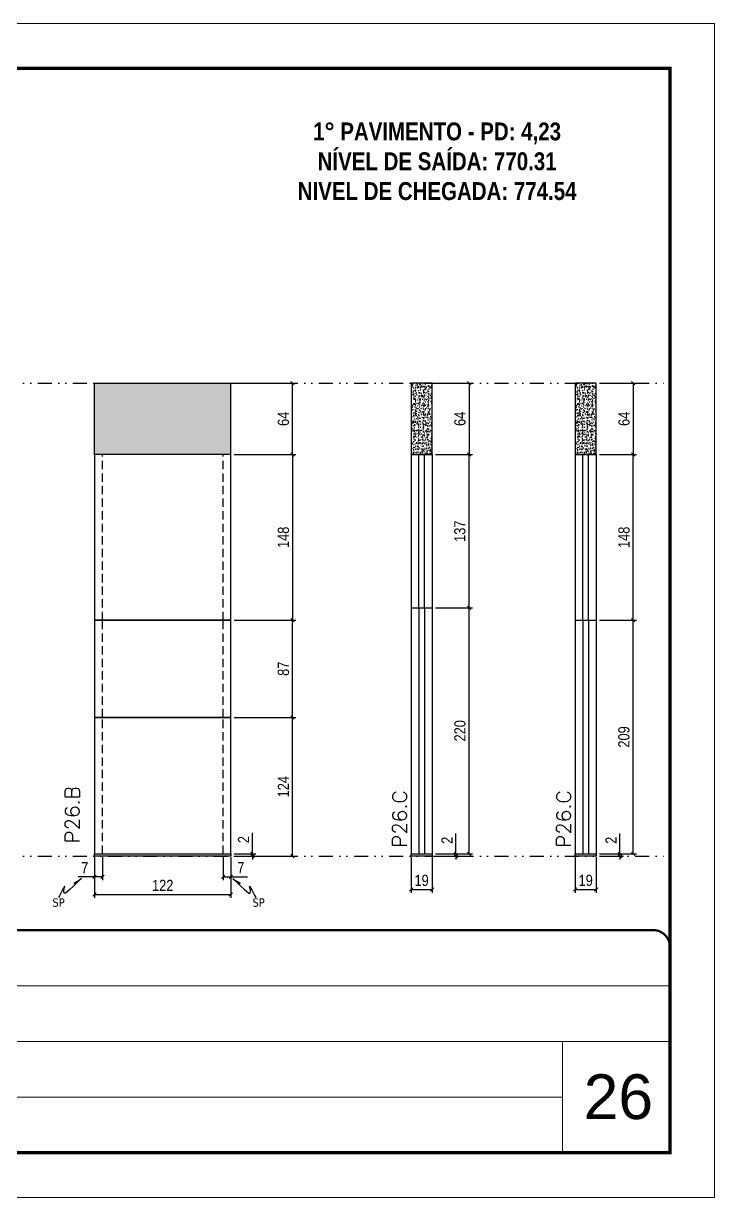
# Model space of a CAD drawing. Header units: millimetres. Extents: x 787 to 8287, y -592 to 17063.
# Drawn here: x 3891 to 4509, y 4003 to 5053 of the extents above; entities that cross this region are included whole.
import ezdxf

# ---------------------------------------------------------------- set-up
doc = ezdxf.new("R2010")
doc.units = ezdxf.units.MM
for name, pattern in [('CONTINUO', [0]), ('DASHED', [0.75, 0.5, -0.25]), ('DIVIDE2', [0.625, 0.25, -0.125, 0, -0.125, 0, -0.125]), ('HIDDEN', [0.375, 0.25, -0.125])]:
    doc.linetypes.add(name, pattern=pattern)
for name, color, linetype, lineweight in [('CARIMBO', 255, 'Continuous', 9), ('Folhas', 255, 'Continuous', 9), ('SARRAFO DE PRESSAO', 251, 'DASHED', 9), ('Texto Seção', 7, 'Continuous', 15)]:
    doc.layers.add(name, color=color, linetype=linetype, lineweight=lineweight)
for name, color, linetype in [('COTA', 241, 'Continuous'), ('NOMENCLATURA', 7, 'Continuous'), ('Nível', 160, 'Continuous'), ('Painéis', 200, 'Continuous'), ('SARR_2.2x7', 40, 'Continuous'), ('Sarrafo de Pressão', 42, 'HIDDEN'), ('texto', 7, 'Continuous')]:
    doc.layers.add(name, color=color, linetype=linetype)
doc.styles.add('ARIAL', font='arial.ttf')
doc.styles.add('COTA TECNICA', font='techl___.ttf', dxfattribs={"height": 10})
doc.styles.add('COTA TECNICA-50', font='techl___.ttf', dxfattribs={"height": 10})
doc.styles.add('REGUA-120', font='ROMANS.shx', dxfattribs={"height": 15})
doc.styles.add('ROMANC', font='techb___.ttf', dxfattribs={"height": 2.5})
doc.styles.get("Standard").update_dxf_attribs({"font": 'arial.ttf'})
doc.dimstyles.new('COTA PAINEL-50', dxfattribs={"dimtxt": 10, "dimasz": 3, "dimexe": 3, "dimexo": 3, "dimgap": 3, "dimtad": 1, "dimdec": 1, "dimzin": 12, "dimdsep": 46, "dimtxsty": 'COTA TECNICA-50', "dimblk1": 'OBLIQUE', "dimblk2": 'OBLIQUE', "dimsah": 1, "dimcen": 0.9, "dimclrd": 4, "dimclre": 4, "dimclrt": 240, "dimadec": 1, "dimazin": 3, "dimtfac": 1, "dimtdec": 1, "dimtmove": 0, "dimatfit": 3, "dimfxl": 0, "dimtolj": 1, "dimtzin": 12, "dimarcsym": 0})
doc.dimstyles.new('PAINEL', dxfattribs={"dimtxt": 10, "dimasz": 3, "dimexe": 3, "dimexo": 3, "dimgap": 3, "dimtad": 1, "dimdec": 1, "dimzin": 12, "dimdsep": 46, "dimtxsty": 'COTA TECNICA', "dimblk1": 'OBLIQUE', "dimblk2": 'OBLIQUE', "dimsah": 1, "dimcen": 0.9, "dimclrd": 4, "dimclre": 4, "dimclrt": 240, "dimadec": 1, "dimazin": 3, "dimtfac": 1, "dimtdec": 1, "dimtmove": 0, "dimatfit": 3, "dimfxl": 0, "dimtolj": 1, "dimtzin": 12, "dimarcsym": 0})
doc.dimstyles.get("Standard").update_dxf_attribs({"dimtxt": 0.18, "dimasz": 0.18, "dimexe": 0.18, "dimexo": 0.0625, "dimgap": 0.09, "dimtad": 0, "dimtih": 1, "dimtoh": 1, "dimdec": 4, "dimzin": 0, "dimdsep": 46, "dimtxsty": 'Standard', "dimcen": 0.09, "dimadec": 0, "dimazin": 0, "dimtfac": 1, "dimtdec": 4, "dimtofl": 0, "dimtmove": 0, "dimatfit": 3, "dimfxl": 0, "dimtolj": 1, "dimtzin": 0, "dimarcsym": 0})

# ---------------------------------------------------------------- blocks, each defined once
blk = doc.blocks.new('9999999999')
at = {"color": 30, "linetype": 'CONTINUO'}
for p, q in [((98564.6, 34379.6), (99584, 34379.6)), ((98564.6, 34329.8), (99488, 34329.8)), ((99584, 34329.8), (99488, 34329.8)), ((99488, 34329.8), (99488, 34230.2)), ((98564.6, 34280), (99488, 34280))]:
    blk.add_line(p, q, dxfattribs=at)
at = {"color": 30, "linetype": 'CONTINUO', "const_width": 2}
blk.add_lwpolyline([(99584, 34230.2), (99584, 34414.4, 0.414214), (99569, 34429.4), (98229, 34429.4, 0.414214), (98214, 34414.4), (98214, 34245.2, 0.414214), (98229, 34230.2), (99584, 34230.2)], format="xyb", dxfattribs=at)
at = {"layer": 'Folhas'}
blk.add_lwpolyline([(98139, 34190.2), (99624, 34190.2), (99624, 35240.2), (98139, 35240.2)], close=True, dxfattribs=at)
at = {"layer": 'Folhas', "color": 30, "const_width": 3}
blk.add_lwpolyline([(98214, 34230.2), (99584, 34230.2), (99584, 35200.2), (98214, 35200.2)], close=True, dxfattribs=at)
blk = doc.blocks.new('_Oblique')
at = {"color": 0, "linetype": 'ByBlock', "lineweight": -2}
blk.add_line((-0.5, -0.5), (0.5, 0.5), dxfattribs=at)
blk = doc.blocks.new('*D683')
at = {"layer": 'COTA', "color": 4, "lineweight": -2}
for p, q in [((3954.2, 4307.1), (3954.2, 4270.7)), ((4076.2, 4307.1), (4076.2, 4270.7)), ((3954.2, 4273.7), (4076.2, 4273.7))]:
    blk.add_line(p, q, dxfattribs=at)
at = {"layer": 'Defpoints', "color": 0}
for p in [(3954.2, 4310.1), (4076.2, 4310.1), (4076.2, 4273.7)]:
    blk.add_point(p, dxfattribs=at)
at = {"layer": 'COTA', "color": 4, "lineweight": -2, "xscale": 3, "yscale": 3, "zscale": 3, "rotation": 180}
blk.add_blockref('_Oblique', (3954.2, 4273.7), dxfattribs=at)
at = {"layer": 'COTA', "color": 4, "lineweight": -2, "xscale": 3, "yscale": 3, "zscale": 3}
blk.add_blockref('_Oblique', (4076.2, 4273.7), dxfattribs=at)
at = {"layer": 'COTA', "color": 240, "insert": (4015.2, 4281.8), "char_height": 10, "attachment_point": 5, "style": 'COTA TECNICA'}
blk.add_mtext('\\A1;122', dxfattribs=at)
blk = doc.blocks.new('*D684')
at = {"layer": 'COTA', "color": 4, "lineweight": -2}
for p, q in [((3954.2, 4305.1), (3954.2, 4286.6)), ((3961.2, 4307.1), (3961.2, 4286.6)), ((3954.2, 4289.6), (3939.5, 4289.6)), ((3961.2, 4289.6), (3954.2, 4289.6))]:
    blk.add_line(p, q, dxfattribs=at)
at = {"layer": 'Defpoints', "color": 0}
for p in [(3954.2, 4308.1), (3961.2, 4310.1), (3954.2, 4289.6)]:
    blk.add_point(p, dxfattribs=at)
at = {"layer": 'COTA', "color": 4, "lineweight": -2, "xscale": 3, "yscale": 3, "zscale": 3, "rotation": 180}
blk.add_blockref('_Oblique', (3954.2, 4289.6), dxfattribs=at)
at = {"layer": 'COTA', "color": 4, "lineweight": -2, "xscale": 3, "yscale": 3, "zscale": 3}
blk.add_blockref('_Oblique', (3961.2, 4289.6), dxfattribs=at)
at = {"layer": 'COTA', "color": 240, "insert": (3945.4, 4297.7), "char_height": 10, "attachment_point": 5, "style": 'COTA TECNICA-50'}
blk.add_mtext('\\A1;7', dxfattribs=at)
blk = doc.blocks.new('*D685')
at = {"layer": 'COTA', "color": 4, "lineweight": -2}
for p, q in [((4069.2, 4307.1), (4069.2, 4286.6)), ((4076.2, 4305.1), (4076.2, 4286.6)), ((4069.2, 4289.6), (4076.2, 4289.6)), ((4076.2, 4289.6), (4091, 4289.6))]:
    blk.add_line(p, q, dxfattribs=at)
at = {"layer": 'Defpoints', "color": 0}
for p in [(4069.2, 4310.1), (4076.2, 4308.1), (4076.2, 4289.6)]:
    blk.add_point(p, dxfattribs=at)
at = {"layer": 'COTA', "color": 4, "lineweight": -2, "xscale": 3, "yscale": 3, "zscale": 3, "rotation": 180}
blk.add_blockref('_Oblique', (4069.2, 4289.6), dxfattribs=at)
at = {"layer": 'COTA', "color": 4, "lineweight": -2, "xscale": 3, "yscale": 3, "zscale": 3}
blk.add_blockref('_Oblique', (4076.2, 4289.6), dxfattribs=at)
at = {"layer": 'COTA', "color": 240, "insert": (4085.1, 4297.7), "char_height": 10, "attachment_point": 5, "style": 'COTA TECNICA-50'}
blk.add_mtext('\\A1;7', dxfattribs=at)
blk = doc.blocks.new('*D686')
at = {"layer": 'COTA', "color": 4, "linetype": 'ByBlock', "lineweight": -2}
for p, q in [((4079.2, 4432.1), (4134.3, 4432.1)), ((4131.3, 4308.1), (4131.3, 4432.1)), ((4079.2, 4308.1), (4134.3, 4308.1))]:
    blk.add_line(p, q, dxfattribs=at)
at = {"layer": 'Defpoints', "color": 0, "linetype": 'ByBlock'}
for p in [(4076.2, 4432.1), (4131.3, 4432.1), (4076.2, 4308.1)]:
    blk.add_point(p, dxfattribs=at)
at = {"layer": 'COTA', "color": 4, "linetype": 'ByBlock', "lineweight": -2, "xscale": 3, "yscale": 3, "zscale": 3}
for p, rotation in [((4131.3, 4432.1), 90), ((4131.3, 4308.1), 270)]:
    blk.add_blockref('_Oblique', p, dxfattribs=dict(at, rotation=rotation))
at = {"layer": 'COTA', "color": 240, "linetype": 'ByBlock', "insert": (4123.2, 4370.1), "char_height": 10, "attachment_point": 5, "rotation": 90, "style": 'COTA TECNICA'}
blk.add_mtext('\\A1;124', dxfattribs=at)
blk = doc.blocks.new('*D687')
at = {"layer": 'COTA', "color": 4, "lineweight": -2}
for p, q in [((4095.5, 4310.1), (4095.5, 4328.9)), ((4079.2, 4310.1), (4098.5, 4310.1)), ((4079.2, 4308.1), (4098.5, 4308.1)), ((4095.5, 4308.1), (4095.5, 4310.1)), ((4095.5, 4308.1), (4095.5, 4305.1))]:
    blk.add_line(p, q, dxfattribs=at)
at = {"layer": 'Defpoints', "color": 0}
for p in [(4076.2, 4310.1), (4076.2, 4308.1), (4095.5, 4308.1)]:
    blk.add_point(p, dxfattribs=at)
at = {"layer": 'COTA', "color": 4, "lineweight": -2, "xscale": 3, "yscale": 3, "zscale": 3}
for p, rotation in [((4095.5, 4310.1), 270), ((4095.5, 4308.1), 90)]:
    blk.add_blockref('_Oblique', p, dxfattribs=dict(at, rotation=rotation))
at = {"layer": 'COTA', "color": 240, "insert": (4087.5, 4322.8), "char_height": 10, "attachment_point": 5, "rotation": 90, "style": 'COTA TECNICA-50'}
blk.add_mtext('\\A1;2', dxfattribs=at)
blk = doc.blocks.new('*D688')
at = {"layer": 'COTA', "color": 4, "linetype": 'ByBlock', "lineweight": -2}
for p, q in [((4079.2, 4432.1), (4134.3, 4432.1)), ((4131.3, 4308.1), (4131.3, 4432.1)), ((4079.2, 4308.1), (4134.3, 4308.1))]:
    blk.add_line(p, q, dxfattribs=at)
at = {"layer": 'Defpoints', "color": 0, "linetype": 'ByBlock'}
for p in [(4076.2, 4432.1), (4131.3, 4432.1), (4076.2, 4308.1)]:
    blk.add_point(p, dxfattribs=at)
at = {"layer": 'COTA', "color": 4, "linetype": 'ByBlock', "lineweight": -2, "xscale": 3, "yscale": 3, "zscale": 3}
for p, rotation in [((4131.3, 4432.1), 90), ((4131.3, 4308.1), 270)]:
    blk.add_blockref('_Oblique', p, dxfattribs=dict(at, rotation=rotation))
at = {"layer": 'COTA', "color": 240, "linetype": 'ByBlock', "insert": (4123.2, 4370.1), "char_height": 10, "attachment_point": 5, "rotation": 90, "style": 'COTA TECNICA'}
blk.add_mtext('\\A1;124', dxfattribs=at)
blk = doc.blocks.new('*D689')
at = {"layer": 'COTA', "color": 4, "lineweight": -2}
for p, q in [((4079.2, 4519.1), (4134.3, 4519.1)), ((4131.3, 4432.1), (4131.3, 4519.1)), ((4079.2, 4432.1), (4134.3, 4432.1))]:
    blk.add_line(p, q, dxfattribs=at)
at = {"layer": 'Defpoints', "color": 0}
for p in [(4076.2, 4519.1), (4131.3, 4519.1), (4076.2, 4432.1)]:
    blk.add_point(p, dxfattribs=at)
at = {"layer": 'COTA', "color": 4, "lineweight": -2, "xscale": 3, "yscale": 3, "zscale": 3}
for p, rotation in [((4131.3, 4519.1), 90), ((4131.3, 4432.1), 270)]:
    blk.add_blockref('_Oblique', p, dxfattribs=dict(at, rotation=rotation))
at = {"layer": 'COTA', "color": 240, "insert": (4123.2, 4475.6), "char_height": 10, "attachment_point": 5, "rotation": 90, "style": 'COTA TECNICA-50'}
blk.add_mtext('\\A1;87', dxfattribs=at)
blk = doc.blocks.new('*D690')
at = {"layer": 'COTA', "color": 4, "lineweight": -2}
for p, q in [((4237.4, 4307.1), (4237.4, 4275.2)), ((4256.4, 4307.1), (4256.4, 4275.2)), ((4237.4, 4278.2), (4256.4, 4278.2))]:
    blk.add_line(p, q, dxfattribs=at)
at = {"layer": 'Defpoints', "color": 0}
for p in [(4237.4, 4310.1), (4256.4, 4310.1), (4256.4, 4278.2)]:
    blk.add_point(p, dxfattribs=at)
at = {"layer": 'COTA', "color": 4, "lineweight": -2, "xscale": 3, "yscale": 3, "zscale": 3, "rotation": 180}
blk.add_blockref('_Oblique', (4237.4, 4278.2), dxfattribs=at)
at = {"layer": 'COTA', "color": 4, "lineweight": -2, "xscale": 3, "yscale": 3, "zscale": 3}
blk.add_blockref('_Oblique', (4256.4, 4278.2), dxfattribs=at)
at = {"layer": 'COTA', "color": 240, "insert": (4246.9, 4286.3), "char_height": 10, "attachment_point": 5, "style": 'COTA TECNICA'}
blk.add_mtext('\\A1;19', dxfattribs=at)
blk = doc.blocks.new('*D691')
at = {"layer": 'COTA', "color": 4, "lineweight": -2}
for p, q in [((4277.6, 4310.1), (4277.6, 4328.2)), ((4259.4, 4310.1), (4280.6, 4310.1)), ((4259.4, 4308.1), (4280.6, 4308.1)), ((4277.6, 4308.1), (4277.6, 4310.1)), ((4277.6, 4308.1), (4277.6, 4305.1))]:
    blk.add_line(p, q, dxfattribs=at)
at = {"layer": 'Defpoints', "color": 0}
for p in [(4256.4, 4310.1), (4256.4, 4308.1), (4277.6, 4310.1)]:
    blk.add_point(p, dxfattribs=at)
at = {"layer": 'COTA', "color": 4, "lineweight": -2, "xscale": 3, "yscale": 3, "zscale": 3}
for p, rotation in [((4277.6, 4310.1), 270), ((4277.6, 4308.1), 90)]:
    blk.add_blockref('_Oblique', p, dxfattribs=dict(at, rotation=rotation))
at = {"layer": 'COTA', "color": 240, "insert": (4269.6, 4322.2), "char_height": 10, "attachment_point": 5, "rotation": 90, "style": 'COTA TECNICA-50'}
blk.add_mtext('\\A1;2', dxfattribs=at)
blk = doc.blocks.new('*D1333')
at = {"layer": 'COTA', "color": 4, "linetype": 'ByBlock', "lineweight": -2}
for p, q in [((4259.4, 4731.1), (4292.3, 4731.1)), ((4289.3, 4731.1), (4289.3, 4667.1)), ((4259.4, 4667.1), (4292.3, 4667.1))]:
    blk.add_line(p, q, dxfattribs=at)
at = {"layer": 'Defpoints', "color": 0, "linetype": 'ByBlock'}
for p in [(4256.4, 4731.1), (4256.4, 4667.1), (4289.3, 4667.1)]:
    blk.add_point(p, dxfattribs=at)
at = {"layer": 'COTA', "color": 4, "linetype": 'ByBlock', "lineweight": -2, "xscale": 3, "yscale": 3, "zscale": 3}
for p, rotation in [((4289.3, 4731.1), 90), ((4289.3, 4667.1), 270)]:
    blk.add_blockref('_Oblique', p, dxfattribs=dict(at, rotation=rotation))
at = {"layer": 'COTA', "color": 240, "linetype": 'ByBlock', "insert": (4281.2, 4699.1), "char_height": 10, "attachment_point": 5, "rotation": 90, "style": 'COTA TECNICA'}
blk.add_mtext('\\A1;64', dxfattribs=at)
blk = doc.blocks.new('*D1324')
at = {"layer": 'COTA', "color": 4, "lineweight": -2}
for p, q in [((4259.4, 4530.1), (4292.3, 4530.1)), ((4289.3, 4310.1), (4289.3, 4530.1)), ((4259.4, 4310.1), (4292.3, 4310.1))]:
    blk.add_line(p, q, dxfattribs=at)
at = {"layer": 'Defpoints', "color": 0}
for p in [(4256.4, 4530.1), (4289.3, 4530.1), (4256.4, 4310.1)]:
    blk.add_point(p, dxfattribs=at)
at = {"layer": 'COTA', "color": 4, "lineweight": -2, "xscale": 3, "yscale": 3, "zscale": 3}
for p, rotation in [((4289.3, 4530.1), 90), ((4289.3, 4310.1), 270)]:
    blk.add_blockref('_Oblique', p, dxfattribs=dict(at, rotation=rotation))
at = {"layer": 'COTA', "color": 240, "insert": (4281.2, 4420.1), "char_height": 10, "attachment_point": 5, "rotation": 90, "style": 'COTA TECNICA-50'}
blk.add_mtext('\\A1;220', dxfattribs=at)
blk = doc.blocks.new('*D655')
at = {"layer": 'COTA', "color": 4, "lineweight": -2}
for p, q in [((4259.4, 4667.1), (4292.3, 4667.1)), ((4289.3, 4530.1), (4289.3, 4667.1)), ((4259.4, 4530.1), (4292.3, 4530.1))]:
    blk.add_line(p, q, dxfattribs=at)
at = {"layer": 'Defpoints', "color": 0}
for p in [(4256.4, 4667.1), (4289.3, 4667.1), (4256.4, 4530.1)]:
    blk.add_point(p, dxfattribs=at)
at = {"layer": 'COTA', "color": 4, "lineweight": -2, "xscale": 3, "yscale": 3, "zscale": 3}
for p, rotation in [((4289.3, 4667.1), 90), ((4289.3, 4530.1), 270)]:
    blk.add_blockref('_Oblique', p, dxfattribs=dict(at, rotation=rotation))
at = {"layer": 'COTA', "color": 240, "insert": (4281.1, 4598.6), "char_height": 10, "attachment_point": 5, "rotation": 90, "style": 'COTA TECNICA-50'}
blk.add_mtext('\\A1;137', dxfattribs=at)
blk = doc.blocks.new('*D656')
at = {"layer": 'COTA', "color": 4, "lineweight": -2}
for p, q in [((4045.2, 4731.1), (4134.3, 4731.1)), ((4131.3, 4667.1), (4131.3, 4731.1)), ((4079.2, 4667.1), (4134.3, 4667.1))]:
    blk.add_line(p, q, dxfattribs=at)
at = {"layer": 'Defpoints', "color": 0}
for p in [(4042.2, 4731.1), (4131.3, 4731.1), (4076.2, 4667.1)]:
    blk.add_point(p, dxfattribs=at)
at = {"layer": 'COTA', "color": 4, "lineweight": -2, "xscale": 3, "yscale": 3, "zscale": 3}
for p, rotation in [((4131.3, 4731.1), 90), ((4131.3, 4667.1), 270)]:
    blk.add_blockref('_Oblique', p, dxfattribs=dict(at, rotation=rotation))
at = {"layer": 'COTA', "color": 240, "insert": (4123.2, 4699.1), "char_height": 10, "attachment_point": 5, "rotation": 90, "style": 'COTA TECNICA-50'}
blk.add_mtext('\\A1;64', dxfattribs=at)
blk = doc.blocks.new('*D657')
at = {"layer": 'COTA', "color": 4, "lineweight": -2}
for p, q in [((4079.2, 4667.1), (4134.3, 4667.1)), ((4131.3, 4667.1), (4131.3, 4519.1)), ((4079.2, 4519.1), (4134.3, 4519.1))]:
    blk.add_line(p, q, dxfattribs=at)
at = {"layer": 'Defpoints', "color": 0}
for p in [(4076.2, 4667.1), (4076.2, 4519.1), (4131.3, 4519.1)]:
    blk.add_point(p, dxfattribs=at)
at = {"layer": 'COTA', "color": 4, "lineweight": -2, "xscale": 3, "yscale": 3, "zscale": 3}
for p, rotation in [((4131.3, 4667.1), 90), ((4131.3, 4519.1), 270)]:
    blk.add_blockref('_Oblique', p, dxfattribs=dict(at, rotation=rotation))
at = {"layer": 'COTA', "color": 240, "insert": (4123.2, 4593.1), "char_height": 10, "attachment_point": 5, "rotation": 90, "style": 'COTA TECNICA-50'}
blk.add_mtext('\\A1;148', dxfattribs=at)
blk = doc.blocks.new('*D658')
at = {"layer": 'COTA', "color": 4, "lineweight": -2}
for p, q in [((4384.2, 4307.1), (4384.2, 4275.2)), ((4403.2, 4307.1), (4403.2, 4275.2)), ((4384.2, 4278.2), (4403.2, 4278.2))]:
    blk.add_line(p, q, dxfattribs=at)
at = {"layer": 'Defpoints', "color": 0}
for p in [(4384.2, 4310.1), (4403.2, 4310.1), (4403.2, 4278.2)]:
    blk.add_point(p, dxfattribs=at)
at = {"layer": 'COTA', "color": 4, "lineweight": -2, "xscale": 3, "yscale": 3, "zscale": 3, "rotation": 180}
blk.add_blockref('_Oblique', (4384.2, 4278.2), dxfattribs=at)
at = {"layer": 'COTA', "color": 4, "lineweight": -2, "xscale": 3, "yscale": 3, "zscale": 3}
blk.add_blockref('_Oblique', (4403.2, 4278.2), dxfattribs=at)
at = {"layer": 'COTA', "color": 240, "insert": (4393.7, 4286.3), "char_height": 10, "attachment_point": 5, "style": 'COTA TECNICA'}
blk.add_mtext('\\A1;19', dxfattribs=at)
blk = doc.blocks.new('*D659')
at = {"layer": 'COTA', "color": 4, "lineweight": -2}
for p, q in [((4424.4, 4310.1), (4424.4, 4328.2)), ((4406.2, 4310.1), (4427.4, 4310.1)), ((4406.2, 4308.1), (4427.4, 4308.1)), ((4424.4, 4308.1), (4424.4, 4310.1)), ((4424.4, 4308.1), (4424.4, 4305.1))]:
    blk.add_line(p, q, dxfattribs=at)
at = {"layer": 'Defpoints', "color": 0}
for p in [(4403.2, 4310.1), (4403.2, 4308.1), (4424.4, 4310.1)]:
    blk.add_point(p, dxfattribs=at)
at = {"layer": 'COTA', "color": 4, "lineweight": -2, "xscale": 3, "yscale": 3, "zscale": 3}
for p, rotation in [((4424.4, 4310.1), 270), ((4424.4, 4308.1), 90)]:
    blk.add_blockref('_Oblique', p, dxfattribs=dict(at, rotation=rotation))
at = {"layer": 'COTA', "color": 240, "insert": (4416.4, 4322.2), "char_height": 10, "attachment_point": 5, "rotation": 90, "style": 'COTA TECNICA-50'}
blk.add_mtext('\\A1;2', dxfattribs=at)
blk = doc.blocks.new('*D1325')
at = {"layer": 'COTA', "color": 4, "linetype": 'ByBlock', "lineweight": -2}
for p, q in [((4406.2, 4731.1), (4439.1, 4731.1)), ((4436.1, 4731.1), (4436.1, 4667.1)), ((4406.2, 4667.1), (4439.1, 4667.1))]:
    blk.add_line(p, q, dxfattribs=at)
at = {"layer": 'Defpoints', "color": 0, "linetype": 'ByBlock'}
for p in [(4403.2, 4731.1), (4403.2, 4667.1), (4436.1, 4667.1)]:
    blk.add_point(p, dxfattribs=at)
at = {"layer": 'COTA', "color": 4, "linetype": 'ByBlock', "lineweight": -2, "xscale": 3, "yscale": 3, "zscale": 3}
for p, rotation in [((4436.1, 4731.1), 90), ((4436.1, 4667.1), 270)]:
    blk.add_blockref('_Oblique', p, dxfattribs=dict(at, rotation=rotation))
at = {"layer": 'COTA', "color": 240, "linetype": 'ByBlock', "insert": (4428, 4699.1), "char_height": 10, "attachment_point": 5, "rotation": 90, "style": 'COTA TECNICA'}
blk.add_mtext('\\A1;64', dxfattribs=at)
blk = doc.blocks.new('*D1326')
at = {"layer": 'COTA', "color": 4, "lineweight": -2}
for p, q in [((4406.2, 4519.1), (4439.1, 4519.1)), ((4436.1, 4310.1), (4436.1, 4519.1)), ((4406.2, 4310.1), (4439.1, 4310.1))]:
    blk.add_line(p, q, dxfattribs=at)
at = {"layer": 'Defpoints', "color": 0}
for p in [(4403.2, 4519.1), (4436.1, 4519.1), (4403.2, 4310.1)]:
    blk.add_point(p, dxfattribs=at)
at = {"layer": 'COTA', "color": 4, "lineweight": -2, "xscale": 3, "yscale": 3, "zscale": 3}
for p, rotation in [((4436.1, 4519.1), 90), ((4436.1, 4310.1), 270)]:
    blk.add_blockref('_Oblique', p, dxfattribs=dict(at, rotation=rotation))
at = {"layer": 'COTA', "color": 240, "insert": (4427.9, 4414.6), "char_height": 10, "attachment_point": 5, "rotation": 90, "style": 'COTA TECNICA-50'}
blk.add_mtext('\\A1;209', dxfattribs=at)
blk = doc.blocks.new('*D660')
at = {"layer": 'COTA', "color": 4, "lineweight": -2}
for p, q in [((4406.2, 4667.1), (4439.1, 4667.1)), ((4436.1, 4519.1), (4436.1, 4667.1)), ((4406.2, 4519.1), (4439.1, 4519.1))]:
    blk.add_line(p, q, dxfattribs=at)
at = {"layer": 'Defpoints', "color": 0}
for p in [(4403.2, 4667.1), (4436.1, 4667.1), (4403.2, 4519.1)]:
    blk.add_point(p, dxfattribs=at)
at = {"layer": 'COTA', "color": 4, "lineweight": -2, "xscale": 3, "yscale": 3, "zscale": 3}
for p, rotation in [((4436.1, 4667.1), 90), ((4436.1, 4519.1), 270)]:
    blk.add_blockref('_Oblique', p, dxfattribs=dict(at, rotation=rotation))
at = {"layer": 'COTA', "color": 240, "insert": (4428, 4593.1), "char_height": 10, "attachment_point": 5, "rotation": 90, "style": 'COTA TECNICA-50'}
blk.add_mtext('\\A1;148', dxfattribs=at)

msp = doc.modelspace()

# ---------------------------------------------------------------- hatches: boundary and pattern name
at = {"layer": 'COTA', "linetype": 'ByBlock'}
h = msp.add_hatch(dxfattribs=at)
h.set_pattern_fill('AR-CONC', color=256, scale=0.03)
h.set_pattern_definition([(50, (-4460.8636, 619.1103), (5.46554, -0.4781726), [0.5715, -6.2865]), (355, (-4460.8636, 619.1103), (-1.0573026, 5.7317054), [0.4572, -5.0292175]), (100.451445, (-4460.408, 619.0705), (4.4082374, 5.2535326), [0.4857003, -5.3427073]), (46.1842, (-4460.8636, 620.6343), (8.132371, -1.26127), [0.85725, -9.42975]), (96.63556, (-4460.186, 620.529), (7.122124, 7.422784), [0.728551, -8.014068]), (351.18415, (-4460.864, 620.634), (7.122124, 7.422784), [0.685799, -7.543792]), (21, (-4460.1016, 620.2533), (4.5484317, -3.067956), [0.5715, -6.2865]), (326, (-4460.1016, 620.2533), (1.854061, 5.525639), [0.4572, -5.0292]), (71.451445, (-4459.7226, 619.9977), (6.4024926, 2.457683), [0.4857003, -5.342698]), (37.5, (-4460.8636, 619.1103), (0.0926581, 2.53665117), [0, -4.96824, 0, -5.1054, 0, -5.04825]), (7.5, (-4460.8636, 619.1103), (2.0045899, 3.00541724), [0, -2.91084, 0, -4.85394, 0, -1.92405]), (327.5, (-4462.5629, 619.1103), (4.06771786, -0.1718623), [0, -1.905, 0, -5.9436, 0, -7.8867]), (317.5, (-4463.325, 619.1103), (4.4438754, 0.7627947), [0, -2.4765, 0, -3.94716, 0, -5.6007])])
h.paths.add_polyline_path([(3954.22, 4667.1), (4076.22, 4667.1), (4076.22, 4731.1), (3954.22, 4731.1)])
h = msp.add_hatch(dxfattribs=at)
h.set_pattern_fill('AR-CONC', color=256, scale=0.03)
h.set_pattern_definition([(50, (-4851.673, 629.1103), (5.46554, -0.4781726), [0.5715, -6.2865]), (355, (-4851.673, 629.1103), (-1.0573026, 5.7317054), [0.4572, -5.0292175]), (100.451445, (-4851.2175, 629.0705), (4.4082374, 5.2535326), [0.4857003, -5.3427073]), (46.1842, (-4851.673, 630.6343), (8.132371, -1.26127), [0.85725, -9.42975]), (96.63556, (-4850.995, 630.529), (7.122124, 7.422784), [0.728551, -8.014068]), (351.18415, (-4851.673, 630.634), (7.122124, 7.422784), [0.685799, -7.543792]), (21, (-4850.911, 630.2533), (4.5484317, -3.067956), [0.5715, -6.2865]), (326, (-4850.911, 630.2533), (1.854061, 5.525639), [0.4572, -5.0292]), (71.451445, (-4850.532, 629.9977), (6.4024926, 2.457683), [0.4857003, -5.342698]), (37.5, (-4851.673, 629.1103), (0.0926581, 2.53665117), [0, -4.96824, 0, -5.1054, 0, -5.04825]), (7.5, (-4851.673, 629.1103), (2.0045899, 3.00541724), [0, -2.91084, 0, -4.85394, 0, -1.92405]), (327.5, (-4853.3722, 629.1103), (4.06771786, -0.1718623), [0, -1.905, 0, -5.9436, 0, -7.8867]), (317.5, (-4854.1342, 629.1103), (4.4438754, 0.7627947), [0, -2.4765, 0, -3.94716, 0, -5.6007])])
h.paths.add_polyline_path([(4256.45, 4731.1), (4237.45, 4731.1), (4237.45, 4667.08), (4256.45, 4667.08)])
h = msp.add_hatch(dxfattribs=at)
h.set_pattern_fill('AR-CONC', color=256, scale=0.03)
h.set_pattern_definition([(50, (-4704.92, 629.1103), (5.46554, -0.4781726), [0.5715, -6.2865]), (355, (-4704.92, 629.1103), (-1.0573026, 5.7317054), [0.4572, -5.0292175]), (100.451445, (-4704.4645, 629.0705), (4.4082374, 5.2535326), [0.4857003, -5.3427073]), (46.1842, (-4704.92, 630.6343), (8.132371, -1.26127), [0.85725, -9.42975]), (96.63556, (-4704.242, 630.529), (7.122124, 7.422784), [0.728551, -8.014068]), (351.18415, (-4704.92, 630.634), (7.122124, 7.422784), [0.685799, -7.543792]), (21, (-4704.158, 630.2533), (4.5484317, -3.067956), [0.5715, -6.2865]), (326, (-4704.158, 630.2533), (1.854061, 5.525639), [0.4572, -5.0292]), (71.451445, (-4703.779, 629.9977), (6.4024926, 2.457683), [0.4857003, -5.342698]), (37.5, (-4704.92, 629.1103), (0.0926581, 2.53665117), [0, -4.96824, 0, -5.1054, 0, -5.04825]), (7.5, (-4704.92, 629.1103), (2.0045899, 3.00541724), [0, -2.91084, 0, -4.85394, 0, -1.92405]), (327.5, (-4706.6192, 629.1103), (4.06771786, -0.1718623), [0, -1.905, 0, -5.9436, 0, -7.8867]), (317.5, (-4707.3812, 629.1103), (4.4438754, 0.7627947), [0, -2.4765, 0, -3.94716, 0, -5.6007])])
h.paths.add_polyline_path([(4403.2, 4731.1), (4384.2, 4731.1), (4384.2, 4667.08), (4403.2, 4667.08)])

# ---------------------------------------------------------------- linework, layer by layer
for p, q in [((3954.22, 4731.1), (3954.22, 4731.1)), ((3954.22, 4667.1), (3954.22, 4731.1)), ((3954.22, 4731.1), (4076.22, 4731.1)), ((4076.22, 4667.1), (4076.22, 4731.1))]:
    msp.add_line(p, q, dxfattribs=at)
for points in [[(4237.45, 4667.08), (4256.45, 4667.08), (4256.45, 4731.1), (4237.45, 4731.1)], [(4384.2, 4667.08), (4403.2, 4667.08), (4403.2, 4731.1), (4384.2, 4731.1)]]:
    msp.add_lwpolyline(points, close=True, dxfattribs=at)
at = {"layer": 'Nível', "color": 4, "linetype": 'DIVIDE2', "ltscale": 50}
for p, q in [((3525.99, 4731.1), (4469, 4731.1)), ((3525.99, 4308.1), (4469, 4308.1))]:
    msp.add_line(p, q, dxfattribs=at)
at = {"layer": 'Painéis'}
for p, q in [((4237.45, 4667.08), (4237.45, 4310.1)), ((4237.45, 4667.08), (4256.45, 4667.08)), ((4256.45, 4667.08), (4237.45, 4667.08)), ((4256.45, 4667.08), (4256.45, 4310.1)), ((4384.2, 4667.08), (4384.2, 4310.1)), ((4384.2, 4667.08), (4403.2, 4667.08)), ((4403.2, 4667.08), (4384.2, 4667.08)), ((4403.2, 4667.08), (4403.2, 4310.1)), ((4237.45, 4530.1), (4256.45, 4530.1)), ((4384.2, 4519.1), (4403.2, 4519.1)), ((4237.45, 4310.1), (4256.45, 4310.1)), ((4237.45, 4310.1), (4256.45, 4310.1)), ((4237.45, 4308.1), (4237.45, 4310.1)), ((4256.45, 4308.1), (4237.45, 4308.1)), ((4256.45, 4310.1), (4256.45, 4308.1)), ((4384.2, 4310.1), (4403.2, 4310.1)), ((4384.2, 4310.1), (4403.2, 4310.1)), ((4384.2, 4308.1), (4384.2, 4310.1)), ((4403.2, 4308.1), (4384.2, 4308.1)), ((4403.2, 4310.1), (4403.2, 4308.1))]:
    msp.add_line(p, q, dxfattribs=at)
for points in [[(4076.22, 4667.1), (3954.22, 4667.1), (3954.22, 4519.1), (4076.22, 4519.1)], [(4076.22, 4519.1), (3954.22, 4519.1), (3954.22, 4432.1), (4076.22, 4432.1)], [(4076.22, 4432.1), (3954.22, 4432.1), (3954.22, 4310.1), (4076.22, 4310.1)], [(4076.22, 4308.1), (3954.22, 4308.1), (3954.22, 4310.1), (4076.22, 4310.1)]]:
    msp.add_lwpolyline(points, close=True, dxfattribs=at)
at = {"layer": 'SARR_2.2x7'}
for p, q in [((4244.45, 4530.1), (4244.45, 4667.08)), ((4249.45, 4530.1), (4249.45, 4667.08)), ((4391.2, 4519.1), (4391.2, 4667.08)), ((4396.2, 4519.1), (4396.2, 4667.08)), ((4244.45, 4530.1), (4244.45, 4310.1)), ((4249.45, 4530.1), (4249.45, 4310.1)), ((4391.2, 4519.1), (4391.2, 4310.1)), ((4396.2, 4519.1), (4396.2, 4310.1))]:
    msp.add_line(p, q, dxfattribs=at)
at = {"layer": 'Sarrafo de Pressão', "ltscale": 30}
for p, q in [((3961.22, 4519.1), (3961.22, 4667.1)), ((4069.22, 4519.1), (4069.22, 4667.1)), ((3961.22, 4432.1), (3961.22, 4519.1)), ((4069.22, 4432.1), (4069.22, 4519.1)), ((3961.22, 4310.1), (3961.22, 4432.1)), ((4069.22, 4310.1), (4069.22, 4432.1))]:
    msp.add_line(p, q, dxfattribs=at)

# ---------------------------------------------------------------- block references
at = {"layer": 'SARRAFO DE PRESSAO', "color": 6, "linetype": 'ByBlock'}
msp.add_blockref('9999999999', (-95114.98, -30187.51), dxfattribs=at)

# ---------------------------------------------------------------- texts
at = {"layer": 'CARIMBO', "style": 'ARIAL'}
msp.add_text('26', height=40, dxfattribs=at).set_placement((4391.86, 4072.84))
at = {"layer": 'NOMENCLATURA', "color": 2, "insert": (4260.74, 4990.83), "char_height": 16, "attachment_point": 2, "style": 'ROMANC'}
msp.add_mtext_dynamic_manual_height_columns('\\P1° PAVIMENTO - PD: 4,23\\PNÍVEL DE SAÍDA: 770.31\\PNIVEL DE CHEGADA: 774.54', width=328.3607, gutter_width=1, heights=[0], dxfattribs=at)
at = {"layer": 'texto', "color": 0, "char_height": 7.5, "attachment_point": 5}
for insert in [(3921.98, 4266.43), (4101, 4266.43)]:
    msp.add_mtext('{\\fTahoma|b0|i0|c0|p34;\\C4;SP}', dxfattribs=dict(at, insert=insert))
at = {"layer": 'Texto Seção', "char_height": 13, "width": 285.3299, "attachment_point": 7, "rotation": 90, "style": 'REGUA-120'}
for s, insert in [('P26.B', (3940.75, 4319.35)), ('P26.C', (4233.74, 4315.51)), ('P26.C', (4380.49, 4315.51))]:
    msp.add_mtext(s, dxfattribs=dict(at, insert=insert))

# ---------------------------------------------------------------- dimensions: what is measured, and where the dimension line sits
at = {"layer": 'COTA'}
for base, p1, p2, angle, picture, middle in [((4131.31, 4731.1), (4076.22, 4667.1), (4042.22, 4731.1), 90, '*D656', (4123.2, 4699.1)), ((4131.31, 4519.1), (4076.22, 4667.1), (4076.22, 4519.1), 90, '*D657', (4123.21, 4593.1)), ((4289.3, 4667.08), (4256.45, 4530.1), (4256.45, 4667.08), 90, '*D655', (4281.08, 4598.59)), ((4436.06, 4667.08), (4403.2, 4519.1), (4403.2, 4667.08), 90, '*D660', (4427.96, 4593.09)), ((4289.3, 4530.1), (4256.45, 4310.1), (4256.45, 4530.1), 90, '*D1324', (4281.2, 4420.1)), ((4131.31, 4519.1), (4076.22, 4432.1), (4076.22, 4519.1), 90, '*D689', (4123.21, 4475.6)), ((4436.06, 4519.1), (4403.2, 4310.1), (4403.2, 4519.1), 90, '*D1326', (4427.93, 4414.6)), ((3954.22, 4289.59), (3961.22, 4310.1), (3954.22, 4308.1), 180, '*D684', (3945.36, 4297.67))]:
    dim = msp.add_linear_dim(base=base, p1=p1, p2=p2, angle=angle, dimstyle='COTA PAINEL-50', dxfattribs=at)
    dim.commit()
    dim.dimension.update_dxf_attribs({"geometry": picture, "text_midpoint": middle})
at = {"layer": 'COTA', "linetype": 'ByBlock'}
for base, p1, p2, picture, middle in [((4289.3, 4667.08), (4256.45, 4731.1), (4256.45, 4667.08), '*D1333', (4281.2, 4699.09)), ((4436.06, 4667.08), (4403.2, 4731.1), (4403.2, 4667.08), '*D1325', (4427.95, 4699.09))]:
    dim = msp.add_linear_dim(base=base, p1=p1, p2=p2, angle=90, dimstyle='PAINEL', dxfattribs=at)
    dim.commit()
    dim.dimension.update_dxf_attribs({"geometry": picture, "text_midpoint": middle})
for picture in ['*D686', '*D688']:
    dim = msp.add_aligned_dim(p1=(4076.22, 4308.1), p2=(4076.22, 4432.1), distance=-55.08, dimstyle='PAINEL', dxfattribs=at)
    dim.commit()
    dim.dimension.update_dxf_attribs({"geometry": picture, "text_midpoint": (4123.23, 4370.1)})
at = {"layer": 'COTA'}
for base, p1, p2, picture, middle in [((4095.48, 4308.1), (4076.22, 4310.1), (4076.22, 4308.1), '*D687', (4095.48, 4322.85)), ((4277.64, 4310.1), (4256.45, 4308.1), (4256.45, 4310.1), '*D691', (4277.64, 4322.16)), ((4424.4, 4310.1), (4403.2, 4308.1), (4403.2, 4310.1), '*D659', (4424.4, 4322.16))]:
    dim = msp.add_linear_dim(base=base, p1=p1, p2=p2, angle=90, dimstyle='COTA PAINEL-50', dxfattribs=at)
    dim.commit()
    dim.dimension.update_dxf_attribs({"geometry": picture, "text_midpoint": middle, "dimtype": 160})
for base, p1, p2, picture, middle in [((4076.22, 4273.74), (3954.22, 4310.1), (4076.22, 4310.1), '*D683', (4015.22, 4281.8)), ((4256.45, 4278.21), (4237.45, 4310.1), (4256.45, 4310.1), '*D690', (4246.95, 4286.3)), ((4403.2, 4278.21), (4384.2, 4310.1), (4403.2, 4310.1), '*D658', (4393.7, 4286.3))]:
    dim = msp.add_linear_dim(base=base, p1=p1, p2=p2, dimstyle='PAINEL', override={"dimarcsym": 2}, dxfattribs=at)
    dim.commit()
    dim.dimension.update_dxf_attribs({"geometry": picture, "text_midpoint": middle})
dim = msp.add_linear_dim(base=(4076.22, 4289.59), p1=(4069.22, 4310.1), p2=(4076.22, 4308.1), dimstyle='COTA PAINEL-50', dxfattribs=at)
dim.commit()
dim.dimension.update_dxf_attribs({"geometry": '*D685', "text_midpoint": (4085.09, 4297.67)})

# ---------------------------------------------------------------- leaders
at = {"layer": 'COTA', "path_type": 1}
for points in [[(3942.39, 4287.92), (3926.61, 4276.09), (3927.53, 4280.89), (3921.98, 4271.11)], [(4078.05, 4287.92), (4093.84, 4276.09), (4092.91, 4280.89), (4098.47, 4271.11)]]:
    msp.add_leader(points, dimstyle='Standard', override={"dimasz": 8}, dxfattribs=at)

doc.saveas('drawing.dxf')
